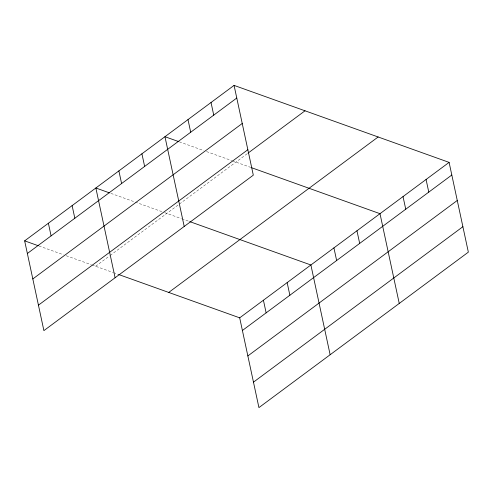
<?xml version="1.0" encoding="UTF-8"?>
<svg xmlns="http://www.w3.org/2000/svg" width="493" height="493" viewBox="0 0 493 493"><rect width="100%" height="100%" fill="white"/><g stroke="black" fill="none" stroke-linecap="round" stroke-linejoin="round"><path stroke-width="0.37" stroke-dasharray="2.46 1.85" d="M95.611 266.257L109.612 255.867M110.216 255.417L247.443 153.551M179.298 141.83L203.664 150.556M206.536 151.579L231.624 160.564M232.339 160.817L250.259 167.232M110.907 193.385L161.796 211.608M164.662 212.631L181.153 218.535M181.868 218.793L189.035 221.357M38.984 245.982L63.357 254.708M66.222 255.738L91.31 264.716M92.031 264.975L112.817 272.419M113.532 272.672L117.833 274.213"/><path stroke-width="0.74" d="M234.07 85.394L253.31 175.163L43.895 330.618L24.65 240.849L234.07 85.394L449.105 162.382L468.35 252.151L258.93 407.606L239.69 317.837L118.548 274.472M27.361 253.488L236.776 98.033M32.815 278.939L242.236 123.484M38.436 305.167L247.856 149.706M248.047 153.101L305.031 110.802M168.723 292.435L378.143 136.98M239.69 317.837L449.105 162.382M242.396 330.476L451.816 175.021M247.856 355.928L457.27 200.472M253.476 382.155L462.896 226.7M178.577 141.571L164.958 136.697L184.203 226.46M250.974 167.491L379.998 213.685L399.244 303.448M109.471 192.874L95.852 187.993L115.097 277.762M189.75 221.616L310.892 264.988L330.137 354.75M24.65 240.849L38.269 245.73M426.069 179.483L428.781 192.122M403.034 196.584L405.745 209.223M356.963 230.786L359.674 243.425M333.927 247.887L336.639 260.52M287.154 282.606L289.866 295.239M263.422 300.225L266.134 312.858M211.029 102.495L213.74 115.134M187.993 119.596L190.705 132.235M141.922 153.798L144.634 166.431M118.887 170.898L121.598 183.532M72.12 205.612L74.825 218.251M48.382 223.23L51.093 235.87"/></g></svg>
